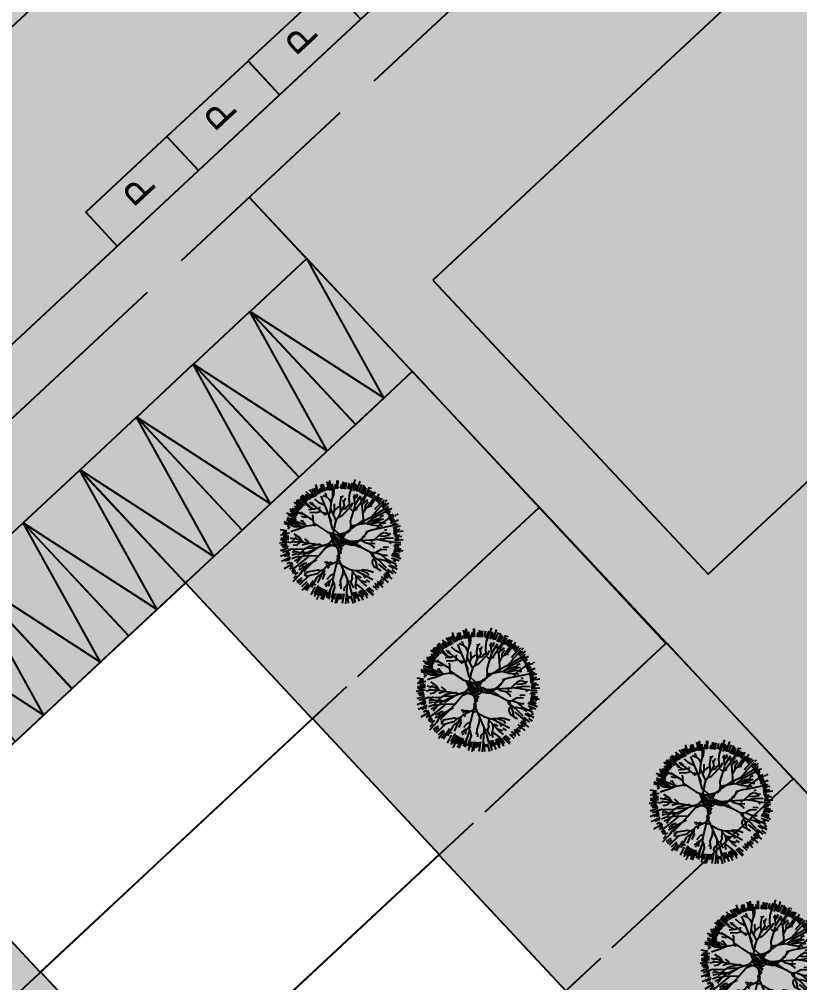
# Model space of a CAD drawing. Header units: metres. Extents: x 363418 to 1090844, y 5621240 to 16864471.
# Drawn here: x 363605.56 to 363630.75, y 5621452.91 to 5621484.01 of the extents above; entities that cross this region are included whole.
import ezdxf

# ---------------------------------------------------------------- set-up
doc = ezdxf.new("R2010")
doc.units = ezdxf.units.M
doc.header["$MEASUREMENT"] = 0
doc.linetypes.add('GELTUNGSBEREICH', pattern=[8.5, 7, -1.5])
doc.layers.get('0').update_dxf_attribs({"color": 252})
for name, color, linetype in [('CAR PARKING', 255, 'Continuous'), ('FILL_Parken', 253, 'Continuous'), ('FOOTPATH', 255, 'Continuous'), ('INSTITUTIONAL PLOT', 255, 'Continuous'), ('KINDER GARDEN', 255, 'Continuous'), ('KINDER GARDEN HATCHING', 255, 'Continuous'), ('MAJOR ROAD', 255, 'Continuous'), ('MAJOR ROAD HATCH', 255, 'Continuous'), ('PARKPLATZ_LAENGS', 7, 'Continuous'), ('PLOT BOUNDARIES', 80, 'GELTUNGSBEREICH'), ('PRIVATE GREEN HATCHING', 255, 'Continuous'), ('ROAD PARKING', 255, 'Continuous'), ('ROW HOUSES', 255, 'Continuous'), ('TREES', 15, 'Continuous')]:
    doc.layers.add(name, color=color, linetype=linetype)
doc.layers.add('DACH-SONNE', color=7, linetype='Continuous', true_color=0xefdca9)
doc.layers.add('Garage', color=7, linetype='Continuous', lineweight=25)
doc.layers.get('0').off()
doc.layers.get('0').freeze()
doc.styles.get("Standard").update_dxf_attribs({"font": 'arial.ttf', "height": 1})

# ---------------------------------------------------------------- blocks, each defined once
blk = doc.blocks.new('Public parking along streets')
at = {"layer": 'FILL_Parken'}
h = blk.add_hatch(color=256, dxfattribs=at)
h.dxf.hatch_style = 1
h.paths.add_polyline_path([(0, 0), (0, 2.5), (-6, 2.5), (-6, 0)])
at = {"layer": 'PARKPLATZ_LAENGS'}
blk.add_lwpolyline([(0, 0), (0, 2.5), (-6, 2.5), (-6, 0)], close=True, dxfattribs=at)
at = {"layer": 'PARKPLATZ_LAENGS', "insert": (-3.791, 0.741), "char_height": 1.5, "attachment_point": 1, "rotation": 90}
blk.add_mtext_dynamic_manual_height_columns('P', width=3.02243, gutter_width=12.5, heights=[0], dxfattribs=at)
blk = doc.blocks.new('Tree')
h = blk.add_hatch(color=63)
h.dxf.hatch_style = 1
edge = h.paths.add_edge_path()
edge.add_arc((0.14, -0.023), 5.772, 0, 360)
for p, q in [((-1.795, 5.47), (-1.42, 4.822)), ((-1.628, 5.491), (-1.508, 4.978)), ((-1.273, 5.72), (-1.106, 4.906)), ((-0.48, 5.47), (-0.459, 5.031)), ((0.376, 5.616), (0.313, 5.031)), ((0.543, 5.616), (0.46, 5.01)), ((0.815, 5.574), (0.689, 5.031)), ((1.42, 5.532), (1.211, 4.822)), ((1.984, 5.449), (1.692, 4.76)), ((-3.236, 4.781), (-2.712, 4.188)), ((-2.952, 4.533), (-2.986, 4.499)), ((-2.881, 4.969), (-2.38, 4.3)), ((-2.756, 4.593), (-2.505, 4.259)), ((-2.672, 5.031), (-2.234, 4.384)), ((-2.505, 5.052), (-2.067, 4.551)), ((-2.401, 5.136), (-2.236, 4.748)), ((-2.025, 5.031), (-1.816, 4.676)), ((-1.9, 5.136), (-1.712, 4.718)), ((-1.858, 5.365), (-1.607, 4.76)), ((-1.357, 5.177), (-1.273, 4.885)), ((-0.083, 5.157), (-0.083, 5.115)), ((1.525, 5.407), (1.357, 4.864)), ((2.297, 5.24), (2.005, 4.551)), ((2.401, 5.115), (2.193, 4.509)), ((2.965, 4.781), (2.652, 4.3)), ((2.882, 5.136), (2.819, 5.031)), ((3.111, 4.76), (2.819, 4.238)), ((3.633, 4.53), (2.842, 3.448)), ((3.299, 4.718), (2.903, 4.154)), ((-4.343, 3.799), (-3.633, 3.236)), ((-4.176, 3.841), (-3.549, 3.382)), ((-3.988, 4.071), (-3.361, 3.486)), ((-3.758, 4.321), (-2.771, 3.289)), ((-2.899, 4.48), (-2.936, 4.442)), ((-2.812, 4.301), (-2.756, 4.363)), ((-2.731, 4.383), (-2.712, 4.188)), ((-1.816, 4.342), (-0.841, 2.01)), ((-1.649, 4.426), (-1.32, 4.308)), ((-0.584, 3.632), (-0.563, 3.006)), ((-0.041, 3.632), (0.014, 2.886)), ((0.272, 4.384), (0.033, 4.114)), ((0.481, 4.154), (0.3, 3.816)), ((1.17, 4.363), (1.265, 4.242)), ((1.337, 4.509), (1.264, 4.238)), ((1.264, 4.244), (1.369, 3.471)), ((1.441, 4.405), (1.453, 4.206)), ((1.902, 4.136), (1.74, 4.115)), ((1.942, 4.238), (1.909, 4.158)), ((2.548, 4.008), (2.018, 3.569)), ((2.224, 4.244), (2.139, 3.672)), ((3.654, 4.259), (3.362, 3.883)), ((3.759, 4.154), (3.466, 3.778)), ((3.926, 4.133), (3.55, 3.653)), ((4.281, 3.695), (3.884, 3.34)), ((4.51, 3.695), (3.988, 3.215)), ((4.343, 3.987), (4.176, 3.841)), ((-4.698, 2.964), (-3.988, 2.63)), ((-4.51, 3.215), (-3.827, 2.768)), ((-4.301, 3.256), (-3.883, 2.964)), ((-4.017, 3.344), (-4.078, 3.283)), ((-3.968, 3.305), (-4.012, 3.239)), ((-3.918, 3.266), (-3.972, 3.212)), ((-3.809, 3.18), (-3.856, 3.134)), ((-1.942, 3.361), (-1.971, 3.066)), ((-1.133, 2.707), (-1.629, 2.777)), ((-1.138, 2.725), (-0.751, 1.336)), ((-0.927, 3.156), (-0.411, 2.081)), ((-0.563, 3.006), (-0.683, 2.648)), ((-0.127, 3.378), (-0.563, 3.006)), ((0.927, 3.198), (1.207, 2.924)), ((2.349, 3.168), (2.093, 2.693)), ((2.593, 3.375), (2.344, 3.164)), ((2.84, 3.445), (2.965, 3.403)), ((4.51, 3.194), (4.155, 2.964)), ((4.698, 2.922), (4.322, 2.714)), ((-5.241, 1.816), (-4.76, 1.67)), ((-5.032, 2.15), (-4.236, 1.85)), ((-4.886, 2.609), (-4.134, 2.275)), ((-4.593, 2.317), (-4.134, 2.129)), ((-3.716, 2.025), (-3.526, 1.997)), ((-3.57, 2.129), (-3.526, 1.997)), ((-2.579, 2.111), (-2.459, 1.647)), ((-0.841, 2.01), (-0.908, 1.892)), ((-0.188, 2.356), (-0.407, 2.072)), ((2.144, 2.093), (0.412, 0.886)), ((2.917, 2.384), (2.153, 1.991)), ((2.944, 2.004), (2.496, 1.831)), ((3.696, 2.129), (2.839, 1.714)), ((2.936, 2.394), (2.965, 2.191)), ((3.007, 2.651), (3.073, 2.48)), ((3.759, 2.4), (3.698, 2.133)), ((4.051, 2.526), (3.759, 2.4)), ((4.051, 2.192), (3.762, 2.104)), ((4.218, 1.816), (4.111, 1.802)), ((4.657, 2.693), (4.448, 2.588)), ((4.949, 2.63), (4.51, 2.421)), ((4.97, 2.296), (4.615, 2.129)), ((5.074, 2.171), (4.698, 1.983)), ((5.45, 2.087), (4.698, 1.795)), ((5.241, 2.567), (5.116, 2.505)), ((5.408, 2.651), (5.304, 2.609)), ((-5.35, 0.988), (-4.995, 0.988)), ((-4.969, 1.565), (-4.844, 1.544)), ((-4.719, 1.482), (-4.954, 1.28)), ((-4.044, 1.232), (-4.62, 1.009)), ((-4.056, 1.217), (-3.259, 1.528)), ((-3.292, 1.71), (-3.148, 1.545)), ((-1.021, 0.932), (-0.513, -0.211)), ((-0.76, 1.355), (-0.634, 1.208)), ((-0.623, 1.277), (-0.079, 0.769)), ((0.659, 0.945), (-0.311, 0.714)), ((0.52, 0.961), (0.227, 0.469)), ((0.642, 1.047), (0.704, 0.985)), ((0.798, 1.155), (0.843, 1.11)), ((0.972, 1.532), (0.888, 1.218)), ((1.771, 1.681), (0.972, 1.532)), ((0.972, 1.532), (1.166, 1.411)), ((2.406, 1.798), (1.771, 1.681)), ((2.616, 1.074), (2.271, 0.657)), ((2.417, 1.8), (2.813, 1.702)), ((3.581, 1.445), (3.338, 1.256)), ((3.542, 1.525), (3.644, 1.314)), ((3.669, 1.642), (3.926, 1.565)), ((4.114, 0.96), (3.738, 0.772)), ((4.343, 1.189), (4.135, 1.127)), ((5.262, 1.795), (4.886, 1.67)), ((5.596, 1.544), (4.907, 1.398)), ((5.575, 1.231), (4.949, 1.085)), ((5.304, 1.315), (4.97, 1.231)), ((5.888, 1.085), (4.991, 0.96)), ((-4.827, 0.048), (-5.684, -0.056)), ((-4.975, 0.737), (-5.601, 0.695)), ((-4.824, 0.292), (-5.601, 0.236)), ((-4.816, 0.442), (-5.559, 0.382)), ((-4.769, 0.87), (-5.455, 0.842)), ((-5.016, 0.153), (-5.455, 0.111)), ((-4.804, 0.593), (-5.35, 0.528)), ((-4.536, 0.153), (-4.057, 0.055)), ((-4.244, 0.528), (-4.086, 0.379)), ((-4.045, 0.361), (-3.659, 0.199)), ((-3.597, 0.071), (-1.504, -0.275)), ((-0.725, 0.641), (0.027, -0.127)), ((-0.609, 0.005), (0.092, -0.431)), ((-0.522, 0.218), (-0.036, -0.183)), ((0.222, 0.478), (-0.064, 0.457)), ((0.279, 0.1), (0, -0.147)), ((0.005, 0.385), (0.227, 0.054)), ((0.195, 0.835), (0.341, 0.661)), ((0.281, 0.376), (0.541, 0.232)), ((0.88, 0.115), (0.436, 0.29)), ((0.713, 0.181), (0.809, -0.175)), ((0.872, 0.094), (0.791, -0.109)), ((3.735, 0.289), (0.926, 0.098)), ((0.967, 0.1), (0.962, -0.207)), ((1.248, 0.119), (1.248, -0.185)), ((1.456, 0.134), (1.273, -0.195)), ((1.549, 0.14), (1.637, 0.052)), ((1.737, 0.153), (1.637, 0.052)), ((1.847, 0.288), (2.243, 0.029)), ((2.002, 0.398), (2.047, 0.174)), ((2.231, 0.637), (2.418, 0.834)), ((2.243, 0.029), (2.681, -0.076)), ((3.031, 0.241), (2.903, 0.041)), ((3.584, 0.638), (3.171, 0.251)), ((3.738, 0.772), (3.591, 0.644)), ((4.511, 0.128), (4.719, -0.084)), ((5.304, 0.855), (4.991, 0.772)), ((5.554, 0.709), (5.074, 0.626)), ((5.888, 0.25), (5.074, 0.187)), ((5.074, 0.062), (5.659, 0.02)), ((5.471, 0.375), (5.095, 0.333)), ((5.763, 0.563), (5.116, 0.5)), ((-4.891, -0.536), (-5.601, -0.766)), ((-4.995, -0.14), (-5.559, -0.244)), ((-4.975, -0.265), (-5.476, -0.369)), ((-4.891, -0.369), (-5.413, -0.453)), ((-4.828, -0.808), (-5.1, -0.912)), ((-4.092, -0.614), (-4.432, -0.745)), ((-3.373, -0.902), (-3.993, -1.184)), ((-3.45, -0.891), (-3.167, -0.93)), ((-2.057, -0.473), (-3.074, -1.1)), ((-0.773, -0.234), (-1.369, -0.478)), ((-1.075, -0.125), (-0.451, -0.349)), ((-0.958, -0.167), (-0.98, -0.319)), ((-0.431, -0.106), (-0.514, -0.209)), ((-0.354, -0.153), (-0.482, -0.281)), ((0.15, -0.467), (-0.006, -0.827)), ((0.019, -0.134), (0.212, -0.326)), ((0.05, -0.106), (0.099, -0.101)), ((0.072, -0.086), (0.072, -0.187)), ((0.072, -0.139), (0.11, -0.098)), ((0.116, -0.063), (0.081, -0.063)), ((0.14, -0.024), (0.082, -0.103)), ((0.17, -0.083), (0.114, -0.048)), ((0.47, -0.099), (0.211, -0.327)), ((1.676, -0.163), (1.654, -0.336)), ((1.815, -0.238), (1.793, -0.388)), ((1.971, -0.324), (1.932, -0.439)), ((4.97, -0.23), (5.471, -0.335)), ((4.991, -0.752), (5.617, -0.878)), ((4.991, -0.899), (5.513, -1.107)), ((5.011, -0.606), (5.847, -0.773)), ((5.116, -0.126), (5.659, -0.168)), ((-4.766, -0.954), (-5.601, -1.309)), ((-4.661, -1.393), (-5.497, -1.768)), ((-4.766, -1.079), (-5.246, -1.288)), ((-4.682, -1.56), (-5.142, -1.747)), ((-4.766, -1.205), (-5.016, -1.309)), ((-4.714, -1.804), (-5.016, -1.998)), ((-4.077, -1.058), (-4.494, -1.163)), ((-3.622, -1.347), (-4.077, -1.915)), ((-0.232, -1.383), (-0.738, -3.522)), ((3.289, -0.943), (2.95, -0.959)), ((3.044, -0.955), (3.214, -1.618)), ((3.157, -1.504), (3.393, -1.976)), ((4.093, -1.233), (3.289, -0.943)), ((3.581, -1.627), (4.302, -2.36)), ((4.427, -1.212), (4.035, -1.212)), ((4.782, -1.149), (5.68, -1.483)), ((4.803, -1.421), (5.523, -1.681)), ((4.865, -1.024), (5.554, -1.233)), ((4.938, -1.64), (5.209, -1.744)), ((-4.453, -1.998), (-5.246, -2.457)), ((-4.494, -1.894), (-4.766, -1.998)), ((-4.432, -2.29), (-4.766, -2.499)), ((-4.432, -2.144), (-4.682, -2.332)), ((-4.286, -2.499), (-4.557, -2.708)), ((-4.181, -2.604), (-4.515, -2.875)), ((-3.701, -2.186), (-3.889, -2.29)), ((-3.512, -2.073), (-3.596, -2.269)), ((-1.577, -2.538), (-2.129, -3.78)), ((-1.527, -2.519), (-1.85, -2.643)), ((-1.184, -1.881), (-1.315, -2.068)), ((-1.113, -2.367), (-1.211, -2.402)), ((-1.075, -1.926), (-1.113, -2.367)), ((2.026, -2.617), (1.495, -2.643)), ((3.572, -2.016), (4.583, -2.851)), ((4.374, -2.475), (4.938, -2.934)), ((4.499, -2.12), (4.959, -2.412)), ((4.687, -2.099), (5.335, -2.496)), ((4.833, -2.558), (5.188, -2.851)), ((5.105, -2.099), (5.314, -2.203)), ((-4.16, -2.75), (-4.39, -2.938)), ((-4.118, -3.105), (-4.39, -3.376)), ((-3.972, -2.791), (-4.265, -3)), ((-3.617, -3.293), (-4.093, -3.629)), ((-3.607, -3.483), (-3.996, -3.799)), ((-2.885, -3.057), (-3.826, -3.969)), ((-3.177, -2.85), (-3.388, -2.896)), ((-2.547, -3.571), (-3.17, -4.527)), ((-1.524, -2.915), (-1.44, -3.049)), ((-0.695, -3.34), (-0.98, -3.625)), ((-0.696, -3.343), (-0.626, -3.467)), ((0.644, -3.438), (0.813, -3.634)), ((0.644, -3.442), (0.647, -3.749)), ((1.885, -3.562), (2.443, -3.717)), ((2.129, -2.99), (2.318, -3.342)), ((2.422, -3.488), (2.736, -3.717)), ((3.455, -3.602), (3.998, -4.187)), ((3.643, -3.602), (3.915, -3.916)), ((3.727, -3.477), (4.061, -3.811)), ((4.52, -3.749), (3.873, -3.164)), ((3.873, -3.352), (4.082, -3.561)), ((4.04, -2.955), (4.458, -3.331)), ((4.082, -3.185), (4.27, -3.373)), ((4.124, -2.851), (4.833, -3.394)), ((4.27, -2.788), (4.625, -3.08)), ((-3.121, -3.677), (-3.631, -4.139)), ((-3.024, -3.823), (-3.607, -4.479)), ((-2.951, -3.993), (-3.34, -4.43)), ((-2.399, -4.151), (-2.774, -4.903)), ((-2.067, -4.01), (-2.441, -4.795)), ((-1.983, -4.114), (-2.432, -5.039)), ((-2.359, -3.864), (-2.422, -4.01)), ((-1.712, -4.26), (-2.244, -5.332)), ((-1.837, -4.198), (-2.202, -4.935)), ((-1.587, -4.344), (-1.91, -4.977)), ((-1.44, -4.386), (-1.827, -5.311)), ((-1.294, -4.427), (-1.68, -5.373)), ((-1.232, -3.989), (-1.399, -4.135)), ((-0.883, -4.28), (-1.284, -5.185)), ((-1.086, -3.873), (-1.19, -3.947)), ((-0.98, -3.625), (-1.067, -3.827)), ((-1.067, -3.86), (-1.065, -4.072)), ((-0.681, -3.675), (-0.944, -4.463)), ((0.806, -3.643), (0.723, -3.746)), ((0.825, -3.648), (0.947, -3.678)), ((0.957, -3.68), (1.232, -4.239)), ((1.827, -4.483), (2.13, -5.116)), ((1.976, -4.424), (2.172, -4.928)), ((2.276, -4.448), (2.589, -4.908)), ((2.422, -4.365), (3.059, -4.96)), ((2.527, -4.26), (3.121, -4.855)), ((2.652, -4.198), (3.1, -4.563)), ((3.059, -4.062), (3.455, -4.438)), ((3.226, -4.062), (3.351, -4.229)), ((3.247, -3.79), (3.622, -4.25)), ((3.435, -3.832), (3.664, -4.02)), ((-1.235, -4.62), (-1.388, -4.977)), ((-0.598, -4.754), (-0.824, -5.582)), ((-0.465, -4.771), (-0.595, -5.332)), ((-0.255, -4.79), (-0.469, -5.707)), ((-0.148, -4.796), (-0.344, -5.666)), ((0.034, -4.801), (-0.094, -5.373)), ((0.114, -4.801), (0.053, -5.29)), ((0.326, -4.796), (0.178, -5.687)), ((0.668, -4.887), (0.731, -5.68)), ((0.815, -5.012), (0.835, -5.263)), ((0.961, -4.97), (1.19, -5.701)), ((1.146, -4.686), (1.399, -5.597)), ((1.312, -4.646), (1.504, -5.221)), ((1.437, -4.612), (1.775, -5.492)), ((1.671, -4.782), (1.754, -5.075)), ((1.733, -4.574), (2.109, -5.388))]:
    blk.add_line(p, q)
for points in [[(-2.317, 5.449), (-2.2, 5.073), (-1.942, 4.572)], [(-1.023, 5.825), (-0.88, 4.949), (-0.98, 4.949), (-1.127, 5.658)], [(-0.772, 5.512), (-0.741, 4.915), (-0.729, 4.317), (-0.591, 4.418), (-0.572, 4.788), (-0.605, 5.24)], [(-0.313, 5.825), (-0.308, 5.123), (-0.22, 5.114), (-0.209, 5.804)], [(0.23, 5.679), (0.183, 5.09), (0.067, 5.09), (0.105, 5.449)], [(1.107, 5.595), (0.843, 4.994), (0.794, 4.969)], [(1.378, 5.908), (0.869, 4.598), (0.806, 4.1), (0.822, 3.761), (0.909, 3.296)], [(1.817, 5.741), (1.548, 4.903), (1.545, 4.781)], [(-2.767, 4.347), (-3.013, 4.595), (-3.044, 4.564)], [(-1.482, 4.614), (-1.35, 4.542), (-1.319, 4.301)], [(2.193, 5.386), (2.149, 5.161), (1.859, 4.614)], [(2.694, 5.198), (2.396, 4.49), (1.934, 3.828)], [(2.777, 4.948), (2.451, 4.369), (2.36, 4.438)], [(-4.134, 3.987), (-3.752, 3.691), (-3.539, 3.364)], [(-3.8, 4.113), (-3.039, 3.429), (-2.503, 3.148)], [(-3.111, 3.862), (-3.596, 4.348), (-3.543, 4.419), (-3.048, 3.966)], [(-2.86, 4.029), (-3.243, 4.383), (-3.2, 4.469), (-2.798, 4.092)], [(-2.881, 3.82), (-2.693, 3.585), (-2.22, 3.276)], [(-2.714, 3.778), (-2.553, 3.605), (-2.553, 3.493)], [(-2.401, 4.113), (-2.109, 3.833), (-1.466, 3.515)], [(-1.333, 4.313), (-1.049, 4.079), (-0.866, 3.747)], [(-0.694, 4.343), (-0.857, 3.836), (-0.97, 2.75), (-1.107, 2.612)], [(0.042, 4.363), (0.05, 4.188), (-0.041, 3.632)], [(0.251, 4.008), (0.369, 3.494), (0.396, 3.468), (-0.019, 2.835)], [(1.107, 3.737), (1.106, 3.588), (0.967, 3.356), (0.155, 2.511)], [(1.608, 4.509), (1.403, 4.116), (1.291, 4.041)], [(1.9, 4.363), (1.481, 3.721), (1.37, 3.459)], [(1.911, 4.137), (1.939, 3.756), (1.439, 3.092)], [(1.518, 4.325), (1.548, 4.295), (1.629, 4.321)], [(1.914, 3.721), (2.02, 3.544), (2.158, 1.926)], [(2.324, 4.386), (2.281, 4.065), (2.198, 4.065)], [(2.61, 3.799), (2.344, 3.429), (2.344, 3.158)], [(3.299, 4.384), (2.562, 3.331), (2.838, 3.446)], [(4.114, 3.758), (3.204, 2.771), (3.168, 2.538)], [(4.093, 3.987), (3.314, 3.218), (3.237, 3.089)], [(-5.032, 2.797), (-4.166, 2.468), (-4.121, 2.535), (-4.593, 2.776)], [(-4.719, 3.152), (-4.179, 2.866), (-3.507, 2.679)], [(-4.155, 3.444), (-3.77, 3.149), (-3.813, 3.106), (-4.28, 3.424)], [(-2.651, 2.609), (-2.571, 2.509), (-2.571, 2.106), (-3.519, 2.686), (-3.675, 2.86)], [(-2.965, 3.11), (-2.39, 3.157), (-2.19, 3.256)], [(-1.784, 2.908), (-2.305, 2.786), (-2.516, 2.818), (-2.867, 2.779)], [(-2.195, 3.254), (-1.408, 2.591), (-1.24, 2.722)], [(0.012, 2.923), (-0.182, 2.372), (0.155, 2.511)], [(0.18, 3.139), (0.484, 3.194), (0.611, 3.376), (0.865, 3.532)], [(1.353, 3.418), (0.938, 2.015), (0.972, 1.535)], [(1.211, 2.939), (1.456, 3.104), (1.608, 3.131)], [(4.824, 3.194), (2.995, 2.214), (2.468, 1.81)], [(4.51, 3.424), (4.075, 3.095), (2.936, 2.396)], [(-5.261, 1.983), (-4.479, 1.72), (-4.397, 1.775)], [(-4.99, 2.359), (-3.489, 1.726), (-3.276, 1.708), (-3.526, 1.997)], [(-4.927, 2.004), (-3.861, 1.543), (-3.782, 1.596)], [(-3.604, 1.477), (-4.202, 1.876), (-4.357, 1.758)], [(-3.675, 2.463), (-3.302, 2.373), (-3.14, 2.454)], [(-2.508, 1.837), (-1.213, 0.981), (-0.362, 0.767), (0.47, -0.099)], [(-0.417, 2.058), (-0.556, 1.617), (-0.556, 1.413), (-0.617, 1.317), (-0.805, 0.143)], [(2.241, 2.036), (2.132, 1.891), (1.955, 1.82), (1.837, 1.879)], [(3.762, 2.104), (3.568, 2.234), (2.944, 2.004)], [(3.054, 1.819), (3.709, 1.927), (4.111, 1.802)], [(5.053, 2.484), (4.406, 2.2), (3.925, 1.86)], [(-5.622, 1.217), (-5.097, 1.126), (-4.995, 1.134)], [(-2.458, 1.647), (-3.791, 1.449), (-4.286, 1.466), (-4.698, 1.628)], [(-2.459, 1.648), (-2.359, 1.608), (-2.247, 1.664)], [(0.936, 1.251), (0.914, 1.174), (0.659, 0.945)], [(5.429, 1.69), (3.507, 1.285), (3.084, 1.211), (2.445, 1.024), (2.398, 0.814)], [(3.837, 1.797), (3.563, 1.544), (2.994, 1.623), (2.893, 1.682)], [(4.176, 0.96), (4.504, 0.83), (4.74, 0.855)], [(-4.326, 0.11), (-4.493, 0.026), (-4.787, -0.035)], [(-4.064, 0.359), (-4.304, 0.333), (-4.661, 0.424)], [(-3.76, 0.029), (-4.073, -0.226), (-4.411, -0.286)], [(-4.348, 0.821), (-3.824, 0.467), (-3.576, 0.065)], [(-3.583, 0.076), (-3.729, 0.027), (-4.119, 0.06)], [(-3.346, 0.361), (-3.026, 0.114), (-2.948, -0.081), (-3.501, -0.217), (-3.576, -0.265)], [(-0.798, 0.187), (-2.025, -1.241), (-3.126, -2.381), (-3.429, -2.729)], [(-0.82, 0.161), (0.07, -0.918), (-0.131, -1.079), (-0.158, -1.079)], [(-0.596, 0.51), (-0.529, 0.247), (-0.716, 0.247)], [(-0.538, 0.811), (-0.538, 0.671), (0.13, -0.033)], [(-0.07, 0.772), (-0.025, 0.547), (-0.068, 0.461)], [(0.038, 0.797), (0.569, -0.125), (1.119, -0.24), (1.218, -0.174)], [(0.541, 0.249), (0.541, 0.009), (0.099, -0.101)], [(1.064, 0.107), (1.158, -0.152), (2.064, -0.488), (2.95, -0.959)], [(1.638, 0.053), (1.465, -0.181), (1.448, -0.26)], [(2.272, 0.663), (2.258, 0.579), (1.689, 0.175), (1.661, 0.148)], [(2.282, 0.67), (2.078, 0.538), (2.078, 0.452)], [(4.615, 0.667), (3.978, 0.575), (3.584, 0.638)], [(3.592, 0.279), (3.873, 0.242), (5.011, 0.041)], [(3.705, 0.264), (3.811, 0.353), (4.02, 0.334), (4.107, 0.2)], [(4.991, 0.375), (4.285, 0.409), (4.031, 0.318)], [(-5.413, -0.891), (-4.54, -0.588), (-4.192, -0.617), (-3.286, -0.586)], [(-3.339, -0.588), (-3.663, -0.912), (-3.885, -0.956), (-4.159, -0.858), (-4.515, -0.933)], [(-2.048, -0.466), (-3.447, -1.141), (-3.513, -1.142)], [(-1.897, -0.156), (-2.871, -0.356), (-3.4, -0.649)], [(-0.946, -0.08), (-2.158, -0.505), (-3.208, -0.543)], [(0.099, -0.585), (-0.114, -0.461), (-0.274, -0.501)], [(-0.257, -0.522), (-0.09, -1.462), (-0.166, -1.539)], [(3.258, -0.105), (2.681, -0.076), (3.104, -0.407), (3.174, -0.523)], [(2.83, -0.896), (2.974, -1.224), (3.593, -1.62)], [(4.364, -0.69), (3.785, -0.65), (3.289, -0.943)], [(4.03, -0.439), (4.215, -0.39), (4.51, -0.418)], [(5.053, -0.439), (5.68, -0.585)], [(-3.7, -1.364), (-4.067, -1.335), (-4.536, -1.518)], [(-2.976, -1.31), (-4.28, -2.361), (-4.515, -2.478)], [(-2.027, -1.243), (-3.382, -1.272), (-3.714, -1.375), (-4.03, -1.606), (-4.286, -1.727)], [(-2.188, -1.603), (-3.664, -2.442), (-3.889, -2.541)], [(-0.102, -1.689), (-1.319, -2.283), (-1.527, -2.51)], [(-0.151, -1.115), (-0.283, -1.265), (0.64, -3.433)], [(3.342, -1.874), (3.429, -2.399), (3.21, -2.299), (3.011, -1.92), (3.049, -1.611), (3.179, -1.481)], [(3.593, -1.62), (3.699, -1.549), (4.237, -1.671), (4.719, -1.922)], [(3.843, -1.136), (4.274, -1.526), (5.241, -2.005)], [(-2.949, -1.988), (-3.58, -2.638), (-3.786, -2.981), (-4.433, -3.677)], [(-3.129, -1.972), (-3.35, -1.972), (-3.701, -2.186)], [(-3.346, -3.105), (-3.101, -2.724), (-2.082, -2.539), (-1.85, -2.643), (-2.154, -2.921), (-3.242, -3.188)], [(-1.522, -2.505), (-1.527, -3.042), (-1.652, -3.378), (-1.733, -3.404)], [(-1.1, -1.916), (-1.28, -1.842), (-1.482, -1.859)], [(-1.074, -1.905), (-0.902, -1.837), (-0.639, -1.951)], [(-0.358, -1.917), (-0.22, -1.963), (-0.004, -1.92)], [(0.249, -2.515), (0.2, -3.023), (-0.008, -3.591), (0.01, -3.908)], [(0.057, -2.064), (0.757, -2.451), (1.042, -2.536), (1.14, -2.745)], [(1.054, -2.562), (1.449, -2.618), (3.059, -3.456)], [(2.025, -2.617), (2.164, -2.531), (2.538, -2.569), (3.1, -2.767)], [(2.025, -2.617), (2.517, -2.818), (2.673, -3.049)], [(3.429, -2.399), (3.747, -2.584), (3.748, -2.663)], [(-1.726, -2.873), (-2.192, -3.221), (-2.735, -4.219)], [(-0.606, -2.965), (-0.924, -3.083), (-1.253, -3.446)], [(-0.776, -3.421), (-0.586, -3.93), (-0.538, -4.21), (-0.866, -5.165)], [(1.135, -2.734), (1.068, -3.174), (1.124, -3.378), (0.952, -3.67)], [(1.134, -2.738), (2.109, -3.808), (2.464, -4.093)], [(1.468, -3.105), (1.496, -3.486), (1.392, -4.048), (1.483, -4.365)], [(1.507, -3.148), (1.71, -3.148), (1.963, -3.279)], [(-0.98, -3.625), (-1.086, -3.625), (-1.482, -3.947)], [(-0.944, -4.417), (-1.017, -4.986), (-1.117, -5.29)], [(0.01, -3.908), (-0.061, -3.996), (-0.041, -4.052)], [(0.01, -3.908), (0.063, -4.014), (0.063, -4.323)], [(0.635, -3.937), (0.381, -4.191), (0.328, -4.385), (0.376, -4.511)], [(0.653, -3.647), (0.582, -4.776), (0.501, -5.722)], [(0.646, -3.637), (0.828, -3.896), (1.107, -4.949)], [(1.425, -3.87), (1.739, -4.068), (2.113, -4.382), (2.506, -5.2)]]:
    blk.add_lwpolyline(points)
blk = doc.blocks.new('Garage')
at = {"layer": 'Garage'}
h = blk.add_hatch(color=253, dxfattribs=at)
h.dxf.hatch_style = 1
h.paths.add_polyline_path([(0, 0), (3, 0), (3, 6), (0, 6)])
blk.add_lwpolyline([(0, 0), (3, 0), (3, 6), (0, 6)], close=True, dxfattribs=at)
blk.add_lwpolyline([(0, 0), (1.5, 6), (3, 0)], dxfattribs=at)

msp = doc.modelspace()

# ---------------------------------------------------------------- hatches: boundary and pattern name
at = {"layer": 'CAR PARKING', "true_color": 0x939598, "transparency": 33554674}
h = msp.add_hatch(color=252, dxfattribs=at)
h.dxf.hatch_style = 1
h.paths.add_polyline_path([(363618.244, 5621472.637), (363612.978, 5621478.263), (363598.354, 5621464.637, 0.414883), (363598.112, 5621457.562), (363599.953, 5621455.595)])
at = {"layer": 'DACH-SONNE', "transparency": 33554674}
h = msp.add_hatch(color=256, dxfattribs=at)
h.dxf.hatch_style = 1
h.paths.add_polyline_path([(363652.653, 5621489.26), (363643.792, 5621498.771), (363618.912, 5621475.59), (363627.795, 5621466.099)])
at = {"layer": 'FOOTPATH', "true_color": 0x2776bb, "transparency": 33554687}
h = msp.add_hatch(color=152, dxfattribs=at)
h.dxf.hatch_style = 1
h.paths.add_polyline_path([(363541.205, 5621520.556, 0.219217), (363542.524, 5621516.586), (363584.776, 5621471.444, 0.413547), (363591.835, 5621471.202), (363691.374, 5621563.945, 0.219217), (363692.961, 5621567.816), (363591.919, 5621473.673, -0.413547), (363584.861, 5621473.914)])
at = {"layer": 'FOOTPATH', "true_color": 0x2776bb, "transparency": 33554674}
h = msp.add_hatch(color=152, dxfattribs=at)
h.dxf.hatch_style = 1
h.paths.add_polyline_path([(363599.51, 5621456.068, -0.219215), (363595.636, 5621457.646), (363639.715, 5621410.552), (363640.993, 5621411.748)])
h.paths.add_polyline_path([(363598.354, 5621464.637), (363594.687, 5621461.221), (363598.112, 5621457.562, -0.414888)])
h.paths.add_polyline_path([(363641.725, 5621505.047), (363640.533, 5621506.327), (363595.878, 5621464.721, 0.219185), (363594.291, 5621460.851)])
at = {"layer": 'INSTITUTIONAL PLOT', "true_color": 0xf27172, "transparency": 33554674}
h = msp.add_hatch(color=11, dxfattribs=at)
h.dxf.hatch_style = 1
h.paths.add_polyline_path([(363641.725, 5621505.047), (363612.978, 5621478.263), (363614.835, 5621476.283), (363614.838, 5621476.285), (363615.95, 5621475.094), (363617.082, 5621473.886), (363618.248, 5621472.641), (363618.249, 5621472.642), (363620.294, 5621470.447), (363626.444, 5621463.876), (363626.449, 5621463.881), (363628.494, 5621461.686), (363630.544, 5621459.496), (363630.549, 5621459.5), (363632.594, 5621457.305), (363638.745, 5621450.734), (363638.75, 5621450.739), (363640.795, 5621448.544), (363642.845, 5621446.354), (363642.85, 5621446.359), (363644.895, 5621444.164), (363651.045, 5621437.593), (363651.05, 5621437.597), (363653.095, 5621435.403), (363659.245, 5621428.832), (363662.303, 5621431.693), (363688.788, 5621453.092), (363699.092, 5621443.477)])
h.paths.add_polyline_path([(363627.795, 5621466.099), (363618.912, 5621475.59), (363643.792, 5621498.771), (363652.653, 5621489.26)], flags=16)
h.paths.add_polyline_path([(363658.939, 5621482.579), (363685.814, 5621453.931), (363659.548, 5621432.27), (363634.081, 5621459.418)], flags=16)
h.paths.add_polyline_path([(363651.785, 5621453.176), (363672.012, 5621453.176), (363672.012, 5621464.412), (363651.785, 5621464.412)], flags=8)
at = {"layer": 'KINDER GARDEN HATCHING', "true_color": 0x2776bb, "transparency": 33554687}
h = msp.add_hatch(dxfattribs=at)
h.set_pattern_fill('ANSI31', color=152)
h.set_pattern_definition([(45, (363601.34066, 5621465.04769), (-0.08838835, 0.08838835), [])])
h.paths.add_polyline_path([(363679.558, 5621599.183), (363653.534, 5621595.018), (363646.454, 5621601.954), (363642.49, 5621605.39), (363548.003, 5621590.611), (363515.044, 5621585.962), (363474.205, 5621580.083), (363440.464, 5621575.956), (363440.782, 5621573.982), (363446.263, 5621539.99), (363453.43, 5621514.356), (363465.622, 5621479.819), (363476.451, 5621454.964), (363525.678, 5621325.647), (363548.092, 5621325.346), (363571.288, 5621324.706), (363586.634, 5621325.564), (363580.334, 5621330.743), (363600.425, 5621336.407), (363611.231, 5621339.45), (363582.103, 5621376.861), (363604.034, 5621392.772), (363609.351, 5621387.38), (363638.159, 5621406.014), (363663.957, 5621430.161), (363689.034, 5621450.422), (363699.348, 5621440.797), (363734.359, 5621469.533), (363726.044, 5621479.947), (363750.212, 5621500.058), (363762.217, 5621509.773), (363721.404, 5621552.141)], flags=17)
h.paths.add_polyline_path([(363472.274, 5621577.832), (363532.311, 5621513.002), (363543.843, 5621500.55, -0.523007), (363542.077, 5621492.529), (363474.397, 5621464.685), (363478.256, 5621455.827), (363554.241, 5621487.088, -0.313317), (363559.813, 5621485.86), (363619.969, 5621420.842), (363633.984, 5621405.695), (363636.548, 5621407.354, 0.044576), (363637.249, 5621407.902), (363639.886, 5621410.37), (363579.673, 5621474.7, -0.430875), (363580.119, 5621481.955), (363691.51, 5621574.98, 0.423388), (363692.041, 5621582.141), (363687.259, 5621587.516), (363680.613, 5621594.988, 0.255997), (363676.087, 5621596.602), (363670.005, 5621595.629), (363681.302, 5621582.929, -0.423386), (363680.771, 5621575.768), (363597.676, 5621506.373, -0.007893), (363597.553, 5621506.274), (363574.172, 5621487.366, -0.393182), (363567.378, 5621487.837), (363481.892, 5621579.169), (363474.521, 5621578.108), (363474.521, 5621578.108, -0.005316), (363474.416, 5621578.094)], flags=0)
h.paths.add_polyline_path([(363525.671, 5621548.19), (363529.356, 5621548.721), (363546.069, 5621551.127), (363579.085, 5621555.784), (363624.712, 5621562.921), (363630.963, 5621563.898), (363645.381, 5621548.493), (363594.948, 5621506.375), (363595.855, 5621505.406, -0.035094), (363595.17, 5621505.26), (363561.963, 5621500.575), (363558.038, 5621500.01), (363548.621, 5621510.071), (363546.811, 5621509.81), (363539.977, 5621517.111), (363526.31, 5621531.713), (363512.643, 5621546.315)], flags=0)
h.paths.add_polyline_path([(363476.8, 5621560.98), (363468.879, 5621559.863), (363460.957, 5621558.746), (363454.643, 5621572.352), (363462.565, 5621573.469), (363470.486, 5621574.587)], flags=0)
h.paths.add_polyline_path([(363487.86, 5621577.037), (363501.654, 5621578.983), (363515.321, 5621564.381), (363501.527, 5621562.435)], flags=0)
h.paths.add_polyline_path([(363488.246, 5621541.689), (363500.133, 5621543.334), (363504.889, 5621538.198), (363509.645, 5621533.062), (363525.718, 5621515.706), (363513.831, 5621514.062), (363501.945, 5621512.417), (363497.188, 5621517.553), (363492.432, 5621522.689), (363504.319, 5621524.334), (363516.206, 5621525.978), (363509.645, 5621533.062), (363497.759, 5621531.417), (363485.872, 5621529.773), (363481.116, 5621534.909), (363476.359, 5621540.045)], flags=0)
h.paths.add_polyline_path([(363507.185, 5621579.804), (363520.979, 5621581.75), (363534.646, 5621567.148), (363520.852, 5621565.202)], flags=0)
h.paths.add_polyline_path([(363518.765, 5621544.165), (363530.642, 5621545.875), (363534.919, 5621541.423), (363558.677, 5621545.13), (363565.915, 5621537.396), (363579.582, 5621522.794), (363584.695, 5621517.33), (363589.002, 5621520.927), (363635.128, 5621559.448), (363643.328, 5621550.687), (363592.895, 5621508.569), (363584.695, 5621517.33), (363572.748, 5621530.095), (363548.742, 5621526.65), (363552.98, 5621522.005), (363541.101, 5621520.301), (363536.732, 5621524.969), (363532.434, 5621529.561), (363544.311, 5621531.271), (363548.588, 5621526.819), (363548.742, 5621526.65), (363572.748, 5621530.095), (363565.915, 5621537.396), (363558.677, 5621545.13), (363534.919, 5621541.423), (363539.31, 5621536.609), (363527.432, 5621534.905), (363523.062, 5621539.573)], flags=0)
h.paths.add_polyline_path([(363527.029, 5621582.603), (363540.822, 5621584.549), (363554.489, 5621569.947), (363540.695, 5621568.001)], flags=0)
h.paths.add_polyline_path([(363530.063, 5621512.727), (363528.915, 5621512.255), (363543.661, 5621496.332), (363521.948, 5621487.399), (363522.023, 5621487.318), (363478.123, 5621469.257), (363467.931, 5621480.263), (363474.839, 5621483.105), (363485.031, 5621472.1), (363487.371, 5621473.062), (363477.056, 5621484.2), (363483.964, 5621487.043), (363467.288, 5621505.049)], flags=0)
h.paths.add_polyline_path([(363546.872, 5621585.402), (363560.666, 5621587.348), (363574.332, 5621572.746), (363560.539, 5621570.8)], flags=0)
h.paths.add_polyline_path([(363546.101, 5621514.959), (363557.978, 5621516.669), (363562.255, 5621512.217), (363566.647, 5621507.403), (363554.768, 5621505.699), (363550.399, 5621510.367)], flags=0)
h.paths.add_polyline_path([(363566.49, 5621588.442), (363580.284, 5621590.387), (363593.951, 5621575.785), (363580.157, 5621573.84)], flags=0)
h.paths.add_polyline_path([(363554.906, 5621485.47, -0.31331), (363558.528, 5621484.671), (363632.492, 5621404.731), (363609.632, 5621389.944), (363604.251, 5621395.4), (363579.253, 5621377.264), (363607.823, 5621340.571), (363576.107, 5621331.629), (363581.404, 5621327.275), (363576.436, 5621326.997), (363571.259, 5621326.712), (363557.508, 5621327.091), (363548.098, 5621327.346), (363530.461, 5621327.583, -0.307585), (363525.855, 5621330.804), (363525.319, 5621332.212), (363517.166, 5621353.629), (363502.683, 5621391.674), (363496.703, 5621407.384), (363478.884, 5621454.193), (363511.263, 5621467.514), (363514.038, 5621468.656)], flags=0)
h.paths.add_polyline_path([(363534.639, 5621451.592), (363574.11, 5621467.831), (363591.093, 5621449.475), (363551.481, 5621433.39), (363549.418, 5621435.567), (363549.453, 5621435.582)], flags=0)
h.paths.add_polyline_path([(363529.054, 5621420.779), (363537.978, 5621397.337), (363546.873, 5621373.971), (363514.522, 5621360.575), (363505.613, 5621383.979), (363487.794, 5621430.788), (363520.159, 5621444.147)], flags=0)
h.paths.add_polyline_path([(363529.566, 5621471.8), (363549.301, 5621479.92), (363558.722, 5621469.738), (363538.986, 5621461.619)], flags=0)
h.paths.add_polyline_path([(363586.085, 5621591.507), (363599.879, 5621593.452), (363613.545, 5621578.85), (363599.751, 5621576.904)], flags=0)
h.paths.add_polyline_path([(363568.808, 5621500.026), (363573.486, 5621500.686, -0.760887), (363577.328, 5621491.847), (363573.229, 5621488.532, -0.393182), (363568.473, 5621488.862), (363565.856, 5621491.658, -0.607271)], flags=0)
h.paths.add_polyline_path([(363505.395, 5621461.856), (363510.02, 5621449.707), (363491.513, 5621442.093), (363486.888, 5621454.242)], flags=0)
h.paths.add_polyline_path([(363582.662, 5621481.799), (363625.688, 5621517.731), (363633.376, 5621524.151), (363702.737, 5621450.047), (363725.848, 5621469.016, 0.410262), (363726.143, 5621471.81), (363723.971, 5621474.53, -0.408293), (363725.106, 5621485.671), (363746.999, 5621503.888, -0.003409), (363747.083, 5621503.957), (363747.083, 5621503.957, 0.003409), (363746.999, 5621503.888), (363725.106, 5621485.671, 0.408293), (363723.971, 5621474.53), (363726.143, 5621471.81, -0.410262), (363725.848, 5621469.016), (363702.737, 5621450.047), (363633.376, 5621524.151), (363625.688, 5621517.731), (363649.606, 5621492.178), (363676.94, 5621462.974), (363629.852, 5621423.65), (363582.217, 5621474.544, -0.430875)], flags=0)
h.paths.add_polyline_path([(363589.364, 5621483.487), (363594.737, 5621487.974), (363602.937, 5621479.213), (363597.565, 5621474.726), (363611.228, 5621460.128), (363620.172, 5621467.597), (363626.579, 5621472.948), (363612.916, 5621487.546), (363607.543, 5621483.059), (363599.343, 5621491.82), (363604.715, 5621496.307), (363610.088, 5621500.794), (363618.288, 5621492.033), (363612.916, 5621487.546), (363626.579, 5621472.948), (363641.93, 5621485.768), (363628.266, 5621500.366), (363622.894, 5621495.879), (363614.693, 5621504.64), (363620.066, 5621509.127), (363625.439, 5621513.614), (363633.639, 5621504.853), (363628.266, 5621500.366), (363641.93, 5621485.768), (363611.228, 5621460.128), (363597.565, 5621474.726), (363592.192, 5621470.239), (363583.992, 5621479)], flags=0)
h.paths.add_polyline_path([(363617.631, 5621595.428), (363640.207, 5621598.959, -0.220791), (363641.016, 5621598.727), (363642.363, 5621597.56, -0.015274), (363642.408, 5621597.519), (363648.254, 5621591.791, 0.237794), (363655.975, 5621589.333), (363657.048, 5621589.504), (363635.657, 5621571.64, -0.397755), (363628.802, 5621572.062), (363614.753, 5621587.072, -0.602138)], flags=0)
h.paths.add_polyline_path([(363550, 5621449.716), (363569.735, 5621457.835), (363579.155, 5621447.653), (363559.354, 5621439.605)], flags=0)
h.paths.add_polyline_path([(363516.431, 5621432.864), (363521.056, 5621420.715), (363502.565, 5621413.058), (363497.924, 5621425.25)], flags=0)
h.paths.add_polyline_path([(363635.537, 5621566.329), (363666.428, 5621592.127), (363676.403, 5621580.914), (363645.803, 5621555.359)], flags=0)
h.paths.add_polyline_path([(363563.457, 5621435.171), (363583.192, 5621443.29), (363592.613, 5621433.108), (363572.811, 5621425.061)], flags=0)
h.paths.add_polyline_path([(363523.214, 5621415.047), (363527.839, 5621402.897), (363509.332, 5621395.283), (363504.707, 5621407.432)], flags=0)
h.paths.add_polyline_path([(363607.213, 5621452.222), (363622.564, 5621465.042), (363631.447, 5621455.55), (363616.096, 5621442.731)], flags=0)
h.paths.add_polyline_path([(363534.251, 5621386.055), (363538.876, 5621373.905), (363520.384, 5621366.248), (363515.743, 5621378.44)], flags=0)
h.paths.add_polyline_path([(363620.88, 5621437.62), (363636.231, 5621450.44), (363645.114, 5621440.949), (363629.763, 5621428.129)], flags=0)
h.paths.add_polyline_path([(363588.029, 5621408.613), (363607.764, 5621416.733), (363617.184, 5621406.551), (363597.383, 5621398.503)], flags=0)
h.paths.add_polyline_path([(363675.871, 5621540.097, -0.403179), (363682.79, 5621539.607), (363699.541, 5621521.025, -0.425334), (363699.032, 5621513.84, -0.403179), (363692.113, 5621514.329), (363675.363, 5621532.912, -0.425334)], flags=0)
h.paths.add_polyline_path([(363633.863, 5621423.748), (363649.214, 5621436.568), (363656.731, 5621428.537), (363641.38, 5621415.717)], flags=0)
h.paths.add_polyline_path([(363543.878, 5621360.56), (363548.167, 5621348.288), (363529.457, 5621341.186), (363525.168, 5621353.458)], flags=0)
h.paths.add_polyline_path([(363679.558, 5621599.183), (363653.534, 5621595.018), (363646.454, 5621601.954), (363642.49, 5621605.39), (363548.003, 5621590.611), (363515.044, 5621585.962), (363474.205, 5621580.083), (363440.464, 5621575.956), (363446.263, 5621539.99), (363453.43, 5621514.356), (363465.622, 5621479.819), (363476.451, 5621454.964), (363525.678, 5621325.647), (363548.092, 5621325.346), (363571.288, 5621324.706), (363586.634, 5621325.564), (363580.334, 5621330.743), (363600.425, 5621336.407), (363611.231, 5621339.45), (363582.103, 5621376.861), (363604.034, 5621392.772), (363609.351, 5621387.38), (363638.159, 5621406.014), (363663.957, 5621430.161), (363689.034, 5621450.422), (363699.348, 5621440.797), (363734.359, 5621469.533), (363726.044, 5621479.947), (363750.212, 5621500.058), (363762.217, 5621509.773), (363721.404, 5621552.141)], flags=17)
h.paths.add_polyline_path([(363691.51, 5621574.98), (363580.119, 5621481.955, 0.430875), (363579.673, 5621474.7), (363639.886, 5621410.37), (363641.164, 5621411.566), (363582.217, 5621474.544, -0.430875), (363582.662, 5621481.799), (363625.688, 5621517.731), (363633.376, 5621524.151), (363696.633, 5621576.979), (363692.041, 5621582.141, -0.423386)], flags=0)
h.paths.add_polyline_path([(363472.274, 5621577.832), (363532.311, 5621513.002), (363543.843, 5621500.55, -0.523007), (363542.077, 5621492.529), (363474.397, 5621464.685), (363478.256, 5621455.827), (363554.241, 5621487.088, -0.313315), (363559.813, 5621485.86), (363619.969, 5621420.842), (363633.984, 5621405.695), (363636.548, 5621407.354, 0.044576), (363637.249, 5621407.902), (363639.886, 5621410.37), (363579.673, 5621474.7, -0.430875), (363580.119, 5621481.955), (363691.51, 5621574.98, 0.42339), (363692.041, 5621582.141), (363687.259, 5621587.516), (363680.613, 5621594.988, 0.255997), (363676.087, 5621596.602), (363670.005, 5621595.629), (363681.302, 5621582.929, -0.423386), (363680.771, 5621575.768), (363597.676, 5621506.373), (363597.676, 5621506.373), (363646.579, 5621547.213), (363645.381, 5621548.493), (363594.948, 5621506.375), (363595.855, 5621505.406, -0.035092), (363595.17, 5621505.26), (363561.963, 5621500.575), (363558.038, 5621500.01), (363556.228, 5621499.75), (363567.378, 5621487.837, 0.393182), (363574.172, 5621487.366), (363597.553, 5621506.274), (363597.676, 5621506.373), (363597.676, 5621506.373, -0.007896), (363597.553, 5621506.274), (363574.172, 5621487.366, -0.393182), (363567.378, 5621487.837), (363481.892, 5621579.169), (363474.521, 5621578.108, -0.00532), (363474.416, 5621578.094)], flags=0)
h.paths.add_polyline_path([(363472.274, 5621577.832), (363532.311, 5621513.002), (363543.843, 5621500.55, -0.523007), (363542.077, 5621492.529), (363487.069, 5621469.899), (363485.031, 5621472.1), (363478.123, 5621469.257), (363467.931, 5621480.263), (363474.839, 5621483.105), (363485.031, 5621472.1), (363487.371, 5621473.062), (363477.056, 5621484.2), (363483.964, 5621487.043), (363467.288, 5621505.049), (363530.063, 5621512.727), (363531.875, 5621513.473), (363516.958, 5621529.581), (363513.286, 5621529.131), (363516.206, 5621525.978), (363525.718, 5621515.706), (363513.831, 5621514.062), (363501.945, 5621512.417), (363497.188, 5621517.553), (363492.432, 5621522.689), (363504.319, 5621524.334), (363516.206, 5621525.978), (363509.645, 5621533.062), (363497.759, 5621531.417), (363485.872, 5621529.773), (363481.116, 5621534.909), (363476.359, 5621540.045), (363488.246, 5621541.689), (363500.133, 5621543.334), (363504.889, 5621538.198), (363509.645, 5621533.062), (363513.286, 5621529.131), (363516.958, 5621529.581), (363501.605, 5621546.159), (363476.654, 5621543.107), (363468.879, 5621559.863), (363460.957, 5621558.746), (363454.643, 5621572.352), (363462.565, 5621573.469), (363461.171, 5621576.474)], flags=0)
h.paths.add_polyline_path([(363512.643, 5621546.315), (363525.671, 5621548.19), (363529.356, 5621548.721), (363546.069, 5621551.127), (363579.085, 5621555.784), (363624.712, 5621562.921), (363630.963, 5621563.898), (363645.381, 5621548.493), (363594.948, 5621506.375), (363586.396, 5621515.513), (363562.402, 5621512.057), (363566.647, 5621507.403), (363554.768, 5621505.699), (363550.432, 5621510.332), (363546.811, 5621509.81), (363539.977, 5621517.111), (363526.31, 5621531.713)], flags=0)
h.paths.add_polyline_path([(363512.643, 5621546.315), (363525.671, 5621548.19), (363529.356, 5621548.721), (363546.069, 5621551.127), (363579.085, 5621555.784), (363624.712, 5621562.921), (363630.963, 5621563.898), (363643.328, 5621550.687), (363592.895, 5621508.569), (363584.695, 5621517.33), (363579.582, 5621522.794), (363541.789, 5621517.371), (363548.621, 5621510.071), (363546.811, 5621509.81)], flags=0)
h.paths.add_polyline_path([(363476.8, 5621560.98), (363468.879, 5621559.863), (363462.565, 5621573.469), (363470.486, 5621574.587)], flags=0)
h.paths.add_polyline_path([(363519.477, 5621539.014), (363523.062, 5621539.573), (363518.765, 5621544.165), (363530.642, 5621545.875), (363534.919, 5621541.423), (363558.677, 5621545.13), (363565.915, 5621537.396), (363572.748, 5621530.095), (363579.582, 5621522.794), (363584.695, 5621517.33), (363589.002, 5621520.927), (363635.128, 5621559.448), (363643.328, 5621550.687), (363592.895, 5621508.569), (363584.695, 5621517.33), (363579.582, 5621522.794), (363572.748, 5621530.095), (363548.742, 5621526.65), (363552.98, 5621522.005), (363541.101, 5621520.301), (363536.767, 5621524.932), (363533.144, 5621524.412), (363526.31, 5621531.713)], flags=0)
h.paths.add_polyline_path([(363518.765, 5621544.165), (363530.642, 5621545.875), (363534.919, 5621541.423), (363558.677, 5621545.13), (363565.915, 5621537.396), (363572.748, 5621530.095), (363548.742, 5621526.65), (363552.98, 5621522.005), (363541.101, 5621520.301), (363536.732, 5621524.969), (363532.434, 5621529.561), (363544.311, 5621531.271), (363548.588, 5621526.819), (363548.742, 5621526.65), (363572.748, 5621530.095), (363565.915, 5621537.396), (363558.677, 5621545.13), (363534.919, 5621541.423), (363539.31, 5621536.609), (363527.432, 5621534.905), (363523.062, 5621539.573)], flags=0)
h.paths.add_polyline_path([(363523.062, 5621539.573), (363534.919, 5621541.423), (363539.31, 5621536.609), (363527.432, 5621534.905)], flags=0)
h.paths.add_polyline_path([(363510.828, 5621499.407), (363532.54, 5621508.34), (363543.661, 5621496.332), (363521.948, 5621487.399)], flags=0)
h.paths.add_polyline_path([(363609.632, 5621389.944), (363604.251, 5621395.4), (363579.253, 5621377.264), (363607.823, 5621340.571), (363576.107, 5621331.629), (363581.404, 5621327.275), (363576.436, 5621326.997), (363571.259, 5621326.712), (363557.508, 5621327.091), (363548.098, 5621327.346), (363530.461, 5621327.583, -0.307585), (363525.855, 5621330.804), (363525.319, 5621332.212), (363517.166, 5621353.629), (363502.683, 5621391.674), (363487.794, 5621430.788), (363478.884, 5621454.193), (363511.263, 5621467.514), (363514.038, 5621468.656), (363554.906, 5621485.47, -0.31331), (363558.528, 5621484.671), (363632.492, 5621404.731)], flags=0)
h.paths.add_polyline_path([(363529.054, 5621420.779), (363537.978, 5621397.337), (363546.873, 5621373.971), (363514.522, 5621360.575), (363505.613, 5621383.979), (363496.703, 5621407.384), (363487.794, 5621430.788), (363520.159, 5621444.147)], flags=0)
h.paths.add_polyline_path([(363589.364, 5621483.487), (363594.737, 5621487.974), (363602.937, 5621479.213), (363597.565, 5621474.726), (363611.228, 5621460.128), (363626.579, 5621472.948), (363612.916, 5621487.546), (363607.543, 5621483.059), (363599.343, 5621491.82), (363604.715, 5621496.307), (363610.088, 5621500.794), (363618.288, 5621492.033), (363612.916, 5621487.546), (363626.579, 5621472.948), (363641.93, 5621485.768), (363628.266, 5621500.366), (363622.894, 5621495.879), (363614.693, 5621504.64), (363620.066, 5621509.127), (363625.439, 5621513.614), (363633.639, 5621504.853), (363628.266, 5621500.366), (363641.93, 5621485.768), (363649.606, 5621492.178), (363663.273, 5621477.576), (363616.185, 5621438.252), (363602.518, 5621452.854), (363611.228, 5621460.128), (363597.565, 5621474.726), (363592.192, 5621470.239), (363583.992, 5621479)], flags=0)
h.paths.add_polyline_path([(363589.364, 5621483.487), (363594.737, 5621487.974), (363602.937, 5621479.213), (363597.565, 5621474.726), (363611.228, 5621460.128), (363620.172, 5621467.597), (363626.579, 5621472.948), (363612.916, 5621487.546), (363607.543, 5621483.059), (363599.343, 5621491.82), (363604.715, 5621496.307), (363610.088, 5621500.794), (363618.288, 5621492.033), (363612.916, 5621487.546), (363626.579, 5621472.948), (363641.93, 5621485.768), (363628.266, 5621500.366), (363622.894, 5621495.879), (363614.693, 5621504.64), (363620.066, 5621509.127), (363625.439, 5621513.614), (363633.639, 5621504.853), (363628.266, 5621500.366), (363641.93, 5621485.768), (363626.579, 5621472.948), (363620.172, 5621467.597), (363611.228, 5621460.128), (363597.565, 5621474.726), (363592.192, 5621470.239), (363583.992, 5621479)], flags=0)
h.paths.add_polyline_path([(363642.363, 5621597.56, -0.015274), (363642.408, 5621597.519), (363648.254, 5621591.791, 0.237794), (363655.975, 5621589.333), (363655.975, 5621589.333, -0.237794), (363648.254, 5621591.791), (363642.408, 5621597.519, 0.015274), (363642.363, 5621597.56), (363641.016, 5621598.727, 0.220786), (363640.207, 5621598.959), (363640.207, 5621598.959, -0.220789), (363641.016, 5621598.727)], flags=0)
at = {"layer": 'MAJOR ROAD HATCH', "true_color": 0x636466, "transparency": 33554674}
h = msp.add_hatch(color=251, dxfattribs=at)
h.dxf.hatch_style = 1
h.paths.add_polyline_path([(363483.643, 5621579.493), (363474.358, 5621578.157), (363514.175, 5621535.162), (363514.842, 5621534.441), (363550.182, 5621496.281, -0.014068), (363550.367, 5621496.069), (363619.969, 5621420.842), (363633.843, 5621405.848), (363636.582, 5621407.619), (363639.715, 5621410.552), (363595.636, 5621457.646, -0.414881), (363595.878, 5621464.721), (363701.824, 5621563.434, 0.407479), (363702.151, 5621570.415), (363678.452, 5621597.058), (363669.945, 5621595.696), (363691.722, 5621570.903, -0.405652), (363691.374, 5621563.945), (363591.835, 5621471.202, -0.413547), (363584.776, 5621471.444), (363542.524, 5621516.586), (363533.64, 5621526.077)])
at = {"layer": 'PRIVATE GREEN HATCHING', "true_color": 0x58ba48, "transparency": 33554674}
h = msp.add_hatch(color=85, dxfattribs=at)
h.dxf.hatch_style = 1
h.paths.add_polyline_path([(363618.244, 5621472.637), (363612.978, 5621478.263), (363598.354, 5621464.637, 0.414883), (363598.112, 5621457.562), (363599.953, 5621455.595)])
h.paths.add_polyline_path([(363622.339, 5621468.252), (363620.294, 5621470.447), (363618.244, 5621472.637), (363610.928, 5621465.82), (363615.018, 5621461.43)])
h.paths.add_polyline_path([(363626.429, 5621463.862), (363622.339, 5621468.252), (363615.028, 5621461.44), (363619.118, 5621457.05)])
h.paths.add_polyline_path([(363630.539, 5621459.491), (363628.494, 5621461.686), (363626.444, 5621463.876), (363619.118, 5621457.05), (363619.118, 5621457.05), (363623.198, 5621452.651), (363623.228, 5621452.679)])
h.paths.add_polyline_path([(363634.639, 5621455.11), (363632.594, 5621457.305), (363630.544, 5621459.496), (363623.228, 5621452.679), (363627.318, 5621448.289)])
h.paths.add_polyline_path([(363602.148, 5621457.64), (363599.958, 5621455.6), (363602.022, 5621453.384), (363604.053, 5621451.214), (363606.238, 5621453.25)])
h.paths.add_polyline_path([(363606.248, 5621453.259), (363606.238, 5621453.25), (363604.053, 5621451.214), (363608.153, 5621446.834), (363610.338, 5621448.87)])
h.paths.add_polyline_path([(363610.328, 5621448.86), (363608.158, 5621446.838), (363610.223, 5621444.623), (363612.253, 5621442.453), (363614.418, 5621444.47)])
h.paths.add_polyline_path([(363614.448, 5621444.498), (363614.418, 5621444.47), (363612.258, 5621442.458), (363614.323, 5621440.242), (363616.353, 5621438.073), (363618.538, 5621440.108)])
h.paths.add_polyline_path([(363618.548, 5621440.118), (363618.538, 5621440.108), (363616.353, 5621438.073), (363616.373, 5621438.052), (363620.453, 5621433.692), (363622.638, 5621435.728)])
h.paths.add_polyline_path([(363622.648, 5621435.737), (363622.638, 5621435.728), (363620.459, 5621433.697), (363622.523, 5621431.481), (363624.554, 5621429.312), (363626.739, 5621431.347)])
h.paths.add_polyline_path([(363626.749, 5621431.357), (363626.739, 5621431.347), (363624.559, 5621429.316), (363626.623, 5621427.101), (363628.654, 5621424.931), (363630.839, 5621426.967)])
h.paths.add_polyline_path([(363630.849, 5621426.976), (363630.839, 5621426.967), (363628.654, 5621424.931), (363628.673, 5621424.91), (363632.754, 5621420.551), (363634.939, 5621422.586)])
h.paths.add_polyline_path([(363634.949, 5621422.596), (363634.939, 5621422.586), (363632.759, 5621420.555), (363634.823, 5621418.34), (363636.854, 5621416.17), (363639.039, 5621418.206)])
h.paths.add_polyline_path([(363639.049, 5621418.215), (363639.039, 5621418.206), (363636.854, 5621416.17), (363636.873, 5621416.149), (363640.954, 5621411.789), (363643.139, 5621413.825)])
h.paths.add_polyline_path([(363659.235, 5621428.822), (363659.245, 5621428.832), (363655.145, 5621433.212), (363647.829, 5621426.395), (363651.919, 5621422.006)])
h.paths.add_polyline_path([(363655.14, 5621433.208), (363653.095, 5621435.403), (363651.045, 5621437.593), (363643.728, 5621430.776), (363647.819, 5621426.386)])
h.paths.add_polyline_path([(363651.035, 5621437.583), (363646.945, 5621441.973), (363639.628, 5621435.156), (363643.719, 5621430.767)])
h.paths.add_polyline_path([(363646.94, 5621441.969), (363644.895, 5621444.164), (363642.845, 5621446.354), (363635.528, 5621439.537), (363639.618, 5621435.147)])
h.paths.add_polyline_path([(363642.84, 5621446.349), (363640.795, 5621448.544), (363638.745, 5621450.734), (363631.428, 5621443.918), (363635.518, 5621439.528)])
h.paths.add_polyline_path([(363638.735, 5621450.725), (363634.644, 5621455.115), (363627.328, 5621448.298), (363631.418, 5621443.908)])

# ---------------------------------------------------------------- linework, layer by layer
at = {"layer": 'CAR PARKING'}
msp.add_line((363612.978, 5621478.263), (363617.082, 5621473.886), dxfattribs=at)
at = {"layer": 'KINDER GARDEN'}
msp.add_line((363630.062, 5621460.011), (363630.058, 5621460.007), dxfattribs=at)
at = {"layer": 'MAJOR ROAD'}
for p, q in [((363691.374, 5621563.945), (363591.835, 5621471.202)), ((363701.824, 5621563.434), (363595.878, 5621464.721))]:
    msp.add_line(p, q, dxfattribs=at)
at = {"layer": 'PLOT BOUNDARIES'}
msp.add_line((363598.354, 5621464.637), (363708.201, 5621566.984), dxfattribs=at)
for points in [[(363599.958, 5621455.6), (363618.249, 5621472.642), (363622.339, 5621468.252), (363604.048, 5621451.21)], [(363604.048, 5621451.21), (363622.339, 5621468.252), (363626.429, 5621463.862), (363608.138, 5621446.82)], [(363608.158, 5621446.838), (363626.449, 5621463.881), (363630.539, 5621459.491), (363612.248, 5621442.449)], [(363612.258, 5621442.458), (363630.549, 5621459.5), (363634.639, 5621455.11), (363616.348, 5621438.068)]]:
    msp.add_lwpolyline(points, close=True, dxfattribs=at)
at = {"layer": 'ROW HOUSES'}
for q in [(363659.245, 5621428.832), (363615.029, 5621476.073)]:
    msp.add_line((363612.978, 5621478.263), q, dxfattribs=at)
msp.add_lwpolyline([(363618.912, 5621475.59), (363627.795, 5621466.099), (363652.653, 5621489.26), (363643.792, 5621498.771), (363618.912, 5621475.59)], dxfattribs=at)
for points in [[(363602.148, 5621457.64), (363610.928, 5621465.82), (363615.018, 5621461.43), (363606.238, 5621453.25)], [(363606.248, 5621453.259), (363615.028, 5621461.44), (363619.118, 5621457.05), (363610.338, 5621448.87)], [(363610.328, 5621448.86), (363619.108, 5621457.041), (363623.198, 5621452.651), (363614.418, 5621444.47)]]:
    msp.add_lwpolyline(points, close=True, dxfattribs=at)

# ---------------------------------------------------------------- block references
at = {"layer": 'Garage', "xscale": -0.831845169408616, "yscale": 0.831845169408616, "zscale": 0.8318451694086161, "rotation": 223.0405172769052}
for p in [(363613.014, 5621474.582), (363611.183, 5621472.876), (363609.352, 5621471.17), (363607.521, 5621469.464), (363605.69, 5621467.758), (363603.859, 5621466.053), (363602.029, 5621464.347)]:
    msp.add_blockref('Garage', p, dxfattribs=at)
at = {"layer": 'ROAD PARKING', "xscale": 0.596895709246622, "yscale": 0.596895709246622, "zscale": 0.596895709246622}
for p, rotation in [((363616.582, 5621484.012), 42.97572287203772), ((363613.962, 5621481.57), 42.97572287203772), ((363611.342, 5621479.129), 42.97572287203773)]:
    msp.add_blockref('Public parking along streets', p, dxfattribs=dict(at, rotation=rotation))
at = {"layer": 'TREES', "xscale": 0.344693923675337, "yscale": 0.344693923675337, "zscale": 0.344693923675337}
for p in [(363615.922, 5621467.118), (363620.33, 5621462.336), (363627.854, 5621458.717), (363629.498, 5621453.552)]:
    msp.add_blockref('Tree', p, dxfattribs=at)

doc.saveas('drawing.dxf')
